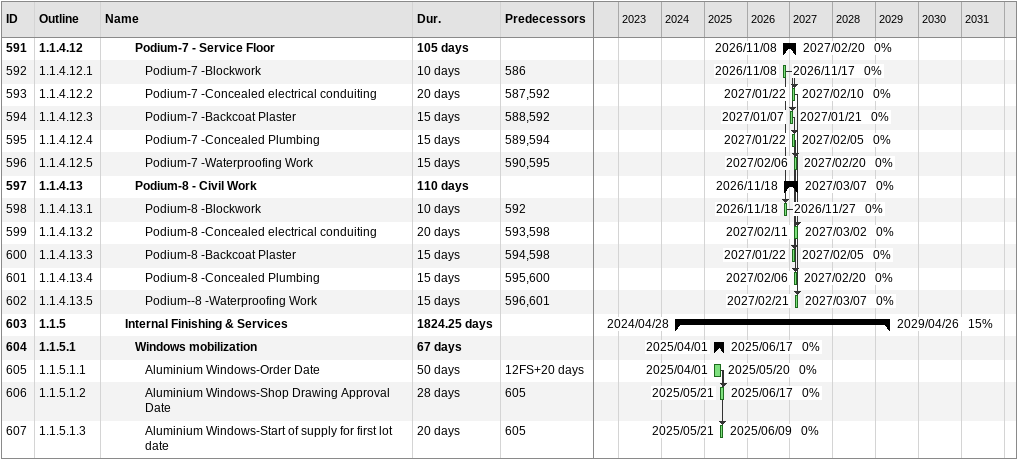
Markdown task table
| ID | WBS | Task | Duration | Start | Finish | Predecessors | % complete |
|---|---|---|---|---|---|---|---|
| 591 | 1.1.4.12 | **Podium-7 - Service Floor** | 105d | 2026-11-08 | 2027-02-20 |  | 0 |
| 592 | 1.1.4.12.1 | Podium-7 -Blockwork | 10d | 2026-11-08 | 2026-11-17 | 586 | 0 |
| 593 | 1.1.4.12.2 | Podium-7 -Concealed electrical conduiting | 20d | 2027-01-22 | 2027-02-10 | 587, 592 | 0 |
| 594 | 1.1.4.12.3 | Podium-7 -Backcoat Plaster | 15d | 2027-01-07 | 2027-01-21 | 588, 592 | 0 |
| 595 | 1.1.4.12.4 | Podium-7 -Concealed Plumbing | 15d | 2027-01-22 | 2027-02-05 | 589, 594 | 0 |
| 596 | 1.1.4.12.5 | Podium-7 -Waterproofing Work | 15d | 2027-02-06 | 2027-02-20 | 590, 595 | 0 |
| 597 | 1.1.4.13 | **Podium-8 - Civil Work** | 110d | 2026-11-18 | 2027-03-07 |  | 0 |
| 598 | 1.1.4.13.1 | Podium-8 -Blockwork | 10d | 2026-11-18 | 2026-11-27 | 592 | 0 |
| 599 | 1.1.4.13.2 | Podium-8 -Concealed electrical conduiting | 20d | 2027-02-11 | 2027-03-02 | 593, 598 | 0 |
| 600 | 1.1.4.13.3 | Podium-8 -Backcoat Plaster | 15d | 2027-01-22 | 2027-02-05 | 594, 598 | 0 |
| 601 | 1.1.4.13.4 | Podium-8 -Concealed Plumbing | 15d | 2027-02-06 | 2027-02-20 | 595, 600 | 0 |
| 602 | 1.1.4.13.5 | Podium--8 -Waterproofing Work | 15d | 2027-02-21 | 2027-03-07 | 596, 601 | 0 |
| 603 | 1.1.5 | **Internal Finishing & Services** | 1824.25d | 2024-04-28 | 2029-04-26 |  | 15 |
| 604 | 1.1.5.1 | **Windows mobilization** | 67d | 2025-04-01 | 2025-06-17 |  | 0 |
| 605 | 1.1.5.1.1 | Aluminium Windows-Order Date | 50d | 2025-04-01 | 2025-05-20 | 12FS+20d | 0 |
| 606 | 1.1.5.1.2 | Aluminium Windows-Shop Drawing Approval Date | 28d | 2025-05-21 | 2025-06-17 | 605 | 0 |
| 607 | 1.1.5.1.3 | Aluminium Windows-Start of supply for first lot date | 20d | 2025-05-21 | 2025-06-09 | 605 | 0 |
